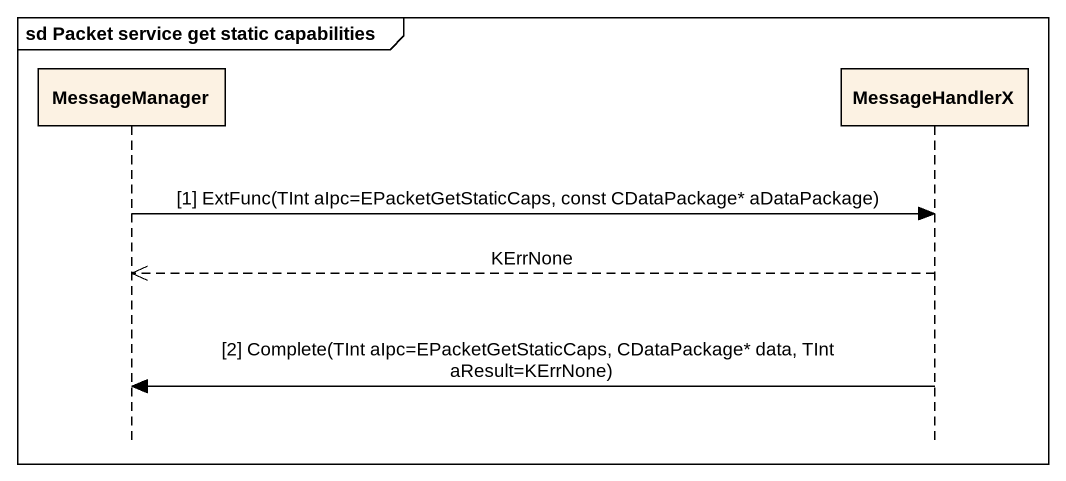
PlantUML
@startuml
mainframe sd Packet service get static capabilities
hide footbox
participant MessageManager
participant MessageHandlerX

MessageManager -> MessageHandlerX : [1] ExtFunc(TInt aIpc=EPacketGetStaticCaps, const CDataPackage* aDataPackage)
MessageHandlerX -->> MessageManager : KErrNone
MessageHandlerX -> MessageManager : [2] Complete(TInt aIpc=EPacketGetStaticCaps, CDataPackage* data, TInt aResult=KErrNone)
@enduml
